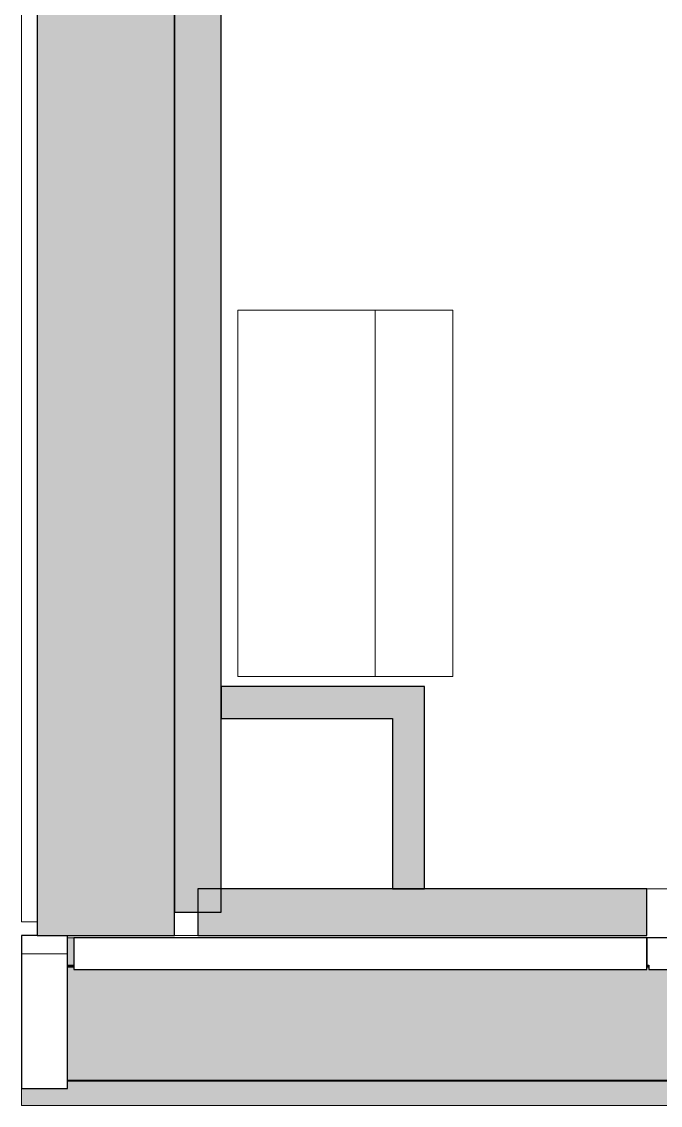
# Model space of a CAD drawing. Header units: millimetres. Extents: x 155927 to 295199, y -4084 to 97293.
# Drawn here: x 156427 to 157822, y 8897 to 11264 of the extents above; entities that cross this region are included whole.
import ezdxf

# ---------------------------------------------------------------- set-up
doc = ezdxf.new("R2010")
doc.units = ezdxf.units.MM
doc.header["$MEASUREMENT"] = 0
for name, color, linetype, lineweight in [('A-GLAZ', 7, 'CONTINUOUS', 9), ('A-GLAZ-CURT', 7, 'CONTINUOUS', 9), ('A-GLAZ-CWMG', 7, 'CONTINUOUS', 9), ('A-WALL', 7, 'CONTINUOUS', 9), ('A-WALL-PATT', 7, 'CONTINUOUS', 9), ('I-FURN', 8, 'CONTINUOUS', 9), ('I-WALL', 7, 'CONTINUOUS', 9)]:
    doc.layers.add(name, color=color, linetype=linetype, lineweight=lineweight)

msp = doc.modelspace()

# ---------------------------------------------------------------- hatches: boundary and pattern name
at = {"layer": 'A-GLAZ'}
h = msp.add_hatch(color=256, dxfattribs=at)
h.paths.add_polyline_path([(156540.8, 9202.6), (156540.8, 9262.5), (156526.8, 9262.5), (156526.8, 9202.6)], flags=0)
h.paths.add_polyline_path([(157856.4, 9255.8), (157853.6, 9257.5), (157854.9, 9256.4), (157856, 9255.9)], flags=0)
msp.add_hatch(color=256, dxfattribs=at).paths.add_polyline_path([(159192.8, 8896.6), (159292.8, 8896.6), (159292.8, 8933.6), (159192.8, 8933.6), (159192.8, 9198.3), (159188.5, 9198.3), (159188.5, 9193.6), (157797.2, 9193.6), (157797.2, 9198.3), (157792.8, 9198.3), (157792.8, 9193.6), (156540.8, 9193.6), (156540.8, 9198.3), (156526.8, 9198.3), (156526.8, 8933.6), (156426.8, 8933.6), (156426.8, 8896.6), (158937.5, 8896.6)], flags=0)
h = msp.add_hatch(color=256, dxfattribs=at)
h.paths.add_polyline_path([(159188.5, 9198.3), (159192.8, 9198.3), (159192.8, 9200.4), (159188.5, 9200.4)], flags=0)
h.paths.add_polyline_path([(157797.2, 9198.3), (157797.2, 9200.4), (157792.8, 9200.4), (157792.8, 9198.3)], flags=0)
h.paths.add_polyline_path([(156526.8, 9198.3), (156540.8, 9198.3), (156540.8, 9200.4), (156526.8, 9200.4)], flags=0)
at = {"layer": 'A-WALL-PATT'}
h = msp.add_hatch(color=256, dxfattribs=at)
h.paths.add_polyline_path([(156760.8, 9267.6), (156760.8, 13645.6), (156460.8, 13645.6), (156460.8, 9267.6)], flags=0)
h.paths.add_polyline_path([(156536.1, 14969.6), (156760.8, 14969.6), (156760.8, 16290.6), (156460.8, 16290.6), (156460.8, 14969.6)], flags=0)
h.paths.add_polyline_path([(156760.8, 25449.6), (156760.8, 26790.6), (156460.8, 26790.6), (156460.8, 25449.6), (156536.1, 25449.6)], flags=0)
h.paths.add_polyline_path([(156536.1, 28449.6), (156760.8, 28449.6), (156760.8, 34647.6), (156460.8, 34647.6), (156460.8, 28449.6)], flags=0)
for points in [[(156760.8, 9318.6), (156862.8, 9318.6), (156862.8, 13607.6), (156760.8, 13607.6), (156760.8, 9692.7)], [(157237.2, 9741.7), (157307.2, 9741.7), (157307.2, 9811.7), (156862.8, 9811.7), (156862.8, 9741.7)], [(157237.2, 9369.6), (157307.2, 9369.6), (157307.2, 9741.7), (157237.2, 9741.7), (157237.2, 9692.7)], [(157792.8, 9267.6), (157792.8, 9369.6), (156811.8, 9369.6), (156811.8, 9267.6), (157736.8, 9267.6)]]:
    msp.add_hatch(color=256, dxfattribs=at).paths.add_polyline_path(points, flags=0)

# ---------------------------------------------------------------- linework, layer by layer
at = {"layer": 'A-GLAZ', "lineweight": 30}
for p, q in [((156460.8, 9267.6), (156426.8, 9267.6)), ((156426.8, 9267.6), (156426.8, 8933.6)), ((156526.8, 8933.6), (156526.8, 9267.6)), ((157792.8, 9262.5), (156540.8, 9262.5)), ((156540.8, 9262.5), (156540.8, 9193.6)), ((157792.8, 9193.6), (157792.8, 9262.5)), ((157852, 9262.5), (157792.8, 9262.5)), ((157792.8, 9262.5), (157792.8, 9202.6)), ((156540.8, 9193.6), (157792.8, 9193.6)), ((157792.8, 9202.6), (157797.2, 9202.6)), ((157797.2, 9202.6), (157797.2, 9193.6)), ((157797.2, 9193.6), (157858, 9193.6)), ((156426.8, 8933.6), (156526.8, 8933.6))]:
    msp.add_line(p, q, dxfattribs=at)
at = {"layer": 'A-GLAZ'}
for p, q in [((156540.8, 9262.5), (156526.8, 9262.5)), ((156526.8, 9202.6), (156540.8, 9202.6)), ((156526.8, 9200.4), (156540.8, 9200.4)), ((156526.8, 9198.3), (156540.8, 9198.3)), ((157792.8, 9200.4), (157797.2, 9200.4)), ((157792.8, 9198.3), (157797.2, 9198.3)), ((156426.8, 8896.6), (156426.8, 8933.6)), ((156426.8, 8896.6), (159292.8, 8896.6))]:
    msp.add_line(p, q, dxfattribs=at)
at = {"layer": 'A-GLAZ', "linetype": 'Continuous'}
msp.add_line((156426.8, 9227.6), (156526.8, 9227.6), dxfattribs=at)
at = {"layer": 'A-GLAZ-CURT', "lineweight": 20}
for p, q in [((156426.8, 12049.6), (156426.8, 9297.6)), ((156460.8, 9297.6), (156460.8, 12049.6)), ((156426.8, 9297.6), (156460.8, 9297.6))]:
    msp.add_line(p, q, dxfattribs=at)
at = {"layer": 'A-GLAZ-CWMG'}
for p, q in [((156526.8, 8951.6), (157050.8, 8951.6)), ((157050.8, 8949.6), (156526.8, 8949.6)), ((157050.8, 8951.6), (157425.8, 8951.6)), ((157425.8, 8949.6), (157050.8, 8949.6)), ((157425.8, 8951.6), (157800.8, 8951.6)), ((157800.8, 8949.6), (157425.8, 8949.6)), ((157800.8, 8951.6), (158550.8, 8951.6)), ((158550.8, 8949.6), (157800.8, 8949.6))]:
    msp.add_line(p, q, dxfattribs=at)
at = {"layer": 'A-WALL', "lineweight": 30}
for p, q in [((156760.8, 9267.6), (156760.8, 13607.6)), ((156460.8, 13565.6), (156460.8, 9267.6)), ((156460.8, 9267.6), (156760.8, 9267.6))]:
    msp.add_line(p, q, dxfattribs=at)
at = {"layer": 'A-WALL'}
msp.add_line((156760.8, 9267.6), (156811.8, 9267.6), dxfattribs=at)
at = {"layer": 'I-FURN'}
for p, q in [((156899.2, 10633.2), (156899.2, 9833.2)), ((157199.2, 10633.2), (156899.2, 10633.2)), ((157199.2, 9833.2), (157199.2, 10633.2)), ((157369.2, 10633.2), (157199.2, 10633.2)), ((157369.2, 9833.2), (157369.2, 10633.2)), ((156899.2, 9833.2), (157199.2, 9833.2)), ((157199.2, 9833.2), (157369.2, 9833.2))]:
    msp.add_line(p, q, dxfattribs=at)
at = {"layer": 'I-WALL', "lineweight": 30}
for p, q in [((156760.8, 13607.6), (156760.8, 9318.6)), ((156862.8, 9318.6), (156862.8, 13607.6)), ((157307.2, 9811.7), (156862.8, 9811.7)), ((156862.8, 9811.7), (156862.8, 9741.7)), ((157307.2, 9741.7), (157307.2, 9811.7)), ((156862.8, 9741.7), (157237.2, 9741.7)), ((157237.2, 9741.7), (157237.2, 9369.6)), ((157307.2, 9369.6), (157307.2, 9741.7)), ((157792.8, 9369.6), (156811.8, 9369.6)), ((156811.8, 9369.6), (156811.8, 9267.6)), ((157237.2, 9369.6), (157307.2, 9369.6)), ((157792.8, 9267.6), (157792.8, 9369.6)), ((156760.8, 9318.6), (156862.8, 9318.6)), ((156811.8, 9267.6), (157792.8, 9267.6))]:
    msp.add_line(p, q, dxfattribs=at)
at = {"layer": 'I-WALL'}
msp.add_line((157792.8, 9369.6), (159292.8, 9369.6), dxfattribs=at)

doc.saveas('drawing.dxf')
